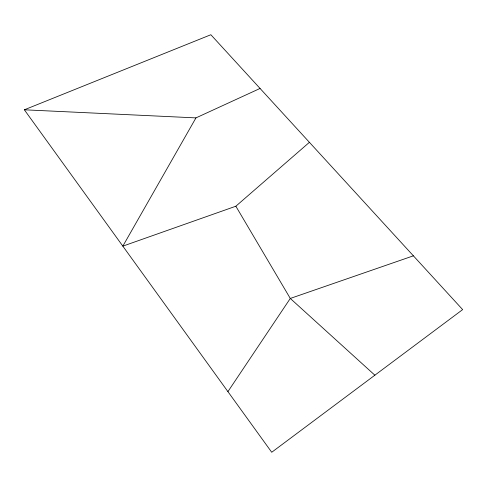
<?xml version="1.0" encoding="UTF-8"?>
<svg xmlns="http://www.w3.org/2000/svg" width="487" height="487" viewBox="0 0 487 487"><rect width="100%" height="100%" fill="white"/><g stroke="black" fill="none" stroke-linecap="round" stroke-linejoin="round"><path stroke-width="0.73" d="M260.058 88.451L195.951 117.891L122.834 246.142L235.854 206.22L309.409 142.32M227.922 391.627L290.289 298.446L413.39 255.827M24.35 109.8L210.859 34.735L462.65 309.604L271.722 452.265L24.35 109.8L195.951 117.891M374.868 375.197L290.289 298.446L235.854 206.22"/></g></svg>
